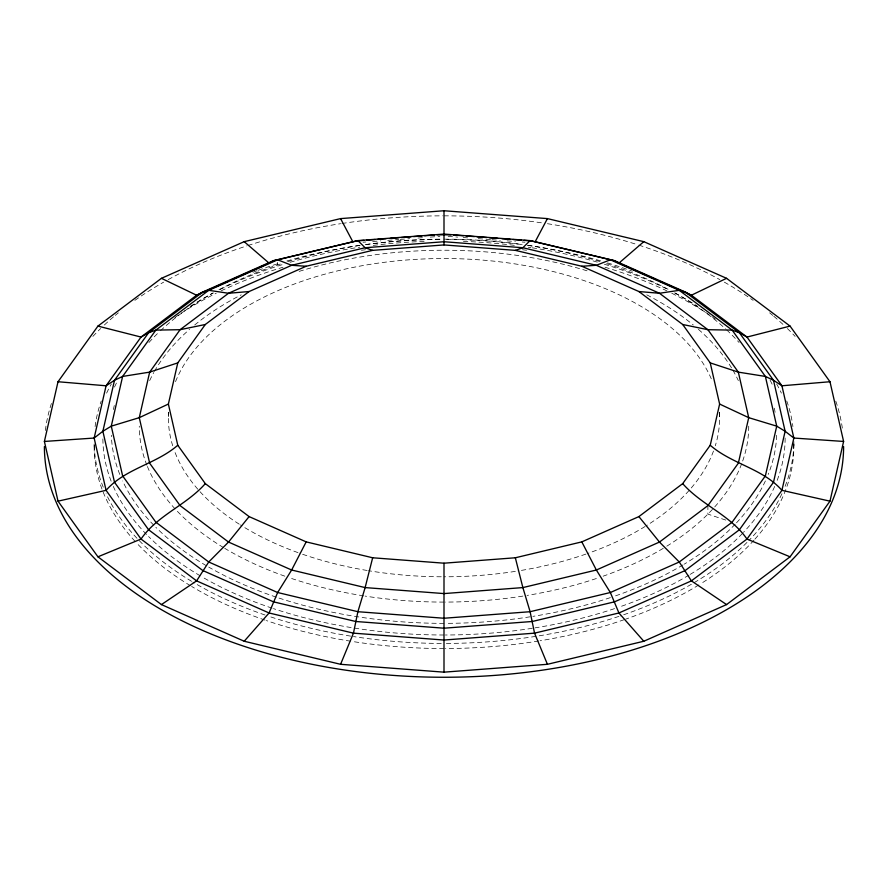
<?xml version="1.0" encoding="UTF-8"?>
<svg xmlns="http://www.w3.org/2000/svg" width="888" height="888" viewBox="0 0 888 888"><rect width="100%" height="100%" fill="white"/><g stroke="black" fill="none" stroke-linecap="round" stroke-linejoin="round"><path stroke-width="0.67" stroke-dasharray="4.44 3.33" d="M363.059 242.224L365.801 242.013M372.66 241.492L380.897 240.87M387.745 240.348L398.723 239.505M400.1 239.405L409.701 238.672M417.937 238.051L424.797 237.529M430.28 237.107L439.882 236.386M448.118 236.386L457.72 237.107M463.203 237.529L470.063 238.051M478.299 238.672L490.642 239.616M492.019 239.716L500.255 240.348M507.104 240.87L515.34 241.492M522.2 242.013L524.941 242.224M725.762 520.079L707.891 514.119L707.891 505.627M793.85 441.447L793.85 446.553M719.624 412.221L719.624 417.66M277.644 262.349L277.644 264.902M168.376 412.221L168.376 417.66M94.15 444L94.15 446.553M45.366 430.514A399.6 230.702 0 0 1 52.214 401.143M92.863 336.419A399.6 230.702 0 0 1 100.644 328.527M104.373 324.986A399.6 230.702 0 0 1 114.208 316.272M115.24 315.406A399.6 230.702 0 0 1 118.359 312.842M134.865 300.366A399.6 230.702 0 0 1 163.669 282.14M168.187 279.609A399.6 230.702 0 0 1 246.698 245.921M247.952 245.521A399.6 230.702 0 0 1 340.581 223.698M341.913 223.499A399.6 230.702 0 0 1 442.624 215.84M444 215.84A399.6 230.702 0 0 1 543.423 223.099M547.419 223.698A399.6 230.702 0 0 1 637.529 244.711M638.794 245.11A399.6 230.702 0 0 1 719.813 279.609M724.331 282.14A399.6 230.702 0 0 1 753.135 300.366M769.641 312.842A399.6 230.702 0 0 1 772.76 315.406M773.792 316.272A399.6 230.702 0 0 1 783.627 324.986M787.356 328.527A399.6 230.702 0 0 1 795.137 336.419M835.786 401.143A399.6 230.702 0 0 1 842.634 430.514M793.817 443.867A349.85 201.987 0 0 1 754.911 539.149M753.956 540.215A349.85 201.987 0 0 1 700.044 584.193M698.823 584.937A349.85 201.987 0 0 1 625.663 619.169M624.32 619.635A349.85 201.987 0 0 1 540.104 640.759M538.716 640.992A349.85 201.987 0 0 1 445.376 648.529M444 648.529A349.85 201.987 0 0 1 353.457 641.647M350.671 641.214A349.85 201.987 0 0 1 266.378 620.568M265.024 620.101A349.85 201.987 0 0 1 191.642 586.435M190.398 585.692A349.85 201.987 0 0 1 135.986 542.335M135.009 541.28A349.85 201.987 0 0 1 94.183 443.867M106.616 393.129A349.85 201.987 0 0 1 111.366 383.96M174.892 317.482A349.85 201.987 0 0 1 216.239 293.229M221.09 290.876A349.85 201.987 0 0 1 283.017 267.221M361.449 250.272A349.85 201.987 0 0 1 365.479 249.717M522.521 249.717A349.85 201.987 0 0 1 526.551 250.272M604.983 267.221A349.85 201.987 0 0 1 666.91 290.876M671.761 293.229A349.85 201.987 0 0 1 710.789 315.884M711.954 316.683A349.85 201.987 0 0 1 715.395 319.092M776.634 383.96A349.85 201.987 0 0 1 781.385 393.129M793.817 444.133A349.85 201.987 0 0 1 784.759 487.201M781.928 493.728A349.85 201.987 0 0 1 749.017 540.37M746.975 542.446A349.85 201.987 0 0 1 693.883 582.817M691.386 584.271A349.85 201.987 0 0 1 620.279 615.917M618.925 616.372A349.85 201.987 0 0 1 444 643.434M441.258 643.434A349.85 201.987 0 0 1 353.457 636.552M350.671 636.119A349.85 201.987 0 0 1 269.075 616.372M265.024 615.007A349.85 201.987 0 0 1 192.874 582.084M191.642 581.34A349.85 201.987 0 0 1 137.973 539.338M136.974 538.283A349.85 201.987 0 0 1 106.072 493.728M103.241 487.201A349.85 201.987 0 0 1 94.183 444.133M95.094 426.606A349.85 201.987 0 0 1 101.243 400.988M253.013 272.216A349.85 201.987 0 0 1 256.998 270.74M258.33 270.263A349.85 201.987 0 0 1 280.442 262.904M286.902 260.983A349.85 201.987 0 0 1 360.106 245.366M365.479 244.622A349.85 201.987 0 0 1 442.624 239.471M446.742 239.471A349.85 201.987 0 0 1 522.521 244.622M527.894 245.366A349.85 201.987 0 0 1 601.098 260.983M607.559 262.904A349.85 201.987 0 0 1 632.334 271.228M786.757 400.988A349.85 201.987 0 0 1 792.906 426.606M774.68 486.424A341.125 196.947 0 0 1 743.456 532.378M742.468 533.422A341.125 196.947 0 0 1 690.276 574.336M689.01 575.091A341.125 196.947 0 0 1 618.647 607.237M614.563 608.613A341.125 196.947 0 0 1 535.087 627.849M532.289 628.293A341.125 196.947 0 0 1 445.376 634.998M444 634.998A341.125 196.947 0 0 1 273.437 608.613M272.072 608.158A341.125 196.947 0 0 1 202.786 577.322M200.244 575.835A341.125 196.947 0 0 1 148.573 536.53M146.542 534.465A341.125 196.947 0 0 1 113.32 486.424M111.144 481.174A341.125 196.947 0 0 1 102.875 438.05M114.497 387.079A341.125 196.947 0 0 1 117.915 380.208M190.31 306.382A341.125 196.947 0 0 1 213.076 293.084M220.213 289.41A341.125 196.947 0 0 1 283.605 264.236M290.087 262.293A341.125 196.947 0 0 1 359.718 247.208M373.249 245.388A341.125 196.947 0 0 1 424.575 241.425M463.425 241.425A341.125 196.947 0 0 1 514.751 245.388M528.282 247.208A341.125 196.947 0 0 1 530.957 247.608M532.289 247.819A341.125 196.947 0 0 1 597.913 262.293M604.395 264.236A341.125 196.947 0 0 1 667.787 289.41M674.924 293.084A341.125 196.947 0 0 1 697.691 306.382M770.085 380.208A341.125 196.947 0 0 1 773.504 387.079M785.125 438.05A341.125 196.947 0 0 1 776.856 481.174M776.645 435.298A332.723 192.097 0 0 1 768.209 474.425M765.378 480.974A332.723 192.097 0 0 1 736.163 523.165M735.175 524.197A332.723 192.097 0 0 1 684.304 564.113M683.05 564.868A332.723 192.097 0 0 1 614.418 596.236M610.356 597.613A332.723 192.097 0 0 1 532.889 616.372M530.114 616.805A332.723 192.097 0 0 1 445.365 623.343M444 623.354A332.723 192.097 0 0 1 277.644 597.613M276.29 597.158A332.723 192.097 0 0 1 208.736 567.088M206.205 565.612A332.723 192.097 0 0 1 155.855 527.306M153.824 525.241A332.723 192.097 0 0 1 122.622 480.974M119.791 474.425A332.723 192.097 0 0 1 111.355 435.298M113.409 409.579A332.723 192.097 0 0 1 114.286 405.505M148.918 342.513A332.723 192.097 0 0 1 159.518 331.635M160.462 330.747A332.723 192.097 0 0 1 213.209 292.885M218.959 289.766A332.723 192.097 0 0 1 281.385 263.669M287.723 261.671A332.723 192.097 0 0 1 360.528 245.299M365.856 244.533A332.723 192.097 0 0 1 442.635 239.161M444 239.161A332.723 192.097 0 0 1 522.144 244.533M527.472 245.299A332.723 192.097 0 0 1 600.277 261.671M606.615 263.669A332.723 192.097 0 0 1 669.041 289.766M674.791 292.885A332.723 192.097 0 0 1 725.629 328.971M726.595 329.859A332.723 192.097 0 0 1 739.082 342.513M774.314 408.214A332.723 192.097 0 0 1 775.091 412.287M741.647 463.847A304.717 175.924 0 0 1 664.49 547.585M663.247 548.34A304.717 175.924 0 0 1 603.163 576.179M596.359 578.51A304.717 175.924 0 0 1 527.017 595.426M522.866 596.092A304.717 175.924 0 0 1 445.365 602.086M444 602.086A304.717 175.924 0 0 1 365.135 596.092M363.747 595.87A304.717 175.924 0 0 1 291.641 578.51M284.837 576.179A304.717 175.924 0 0 1 224.753 548.34M223.51 547.585A304.717 175.924 0 0 1 147.397 466.478M146.864 465.157A304.717 175.924 0 0 1 139.283 426.162M149.661 380.619A304.717 175.924 0 0 1 153.779 372.527M154.434 371.384A304.717 175.924 0 0 1 189.588 329.326M194.694 324.997A304.717 175.924 0 0 1 241.225 294.838M299.178 271.373A304.717 175.924 0 0 1 588.822 271.373M646.775 294.838A304.717 175.924 0 0 1 693.306 324.997M698.412 329.326A304.717 175.924 0 0 1 732.234 369.075M732.911 370.229A304.717 175.924 0 0 1 738.339 380.619M748.717 426.162A304.717 175.924 0 0 1 742.135 462.515M713.486 451.049A275.624 159.13 0 0 1 646.353 525.707M645.121 526.473A275.624 159.13 0 0 1 587.279 553.601M585.925 554.079A275.624 159.13 0 0 1 518.093 570.94M515.34 571.373A275.624 159.13 0 0 1 444 576.789M441.258 576.789A275.624 159.13 0 0 1 368.531 570.707M367.155 570.485A275.624 159.13 0 0 1 299.356 553.124M298.002 552.636A275.624 159.13 0 0 1 240.437 524.941M239.227 524.175A275.624 159.13 0 0 1 174.514 451.049M172.705 445.776A275.624 159.13 0 0 1 168.531 412.321M175.524 381.651A275.624 159.13 0 0 1 444 258.53A275.624 159.13 0 0 1 712.476 381.651M719.469 412.321A275.624 159.13 0 0 1 715.295 445.776"/><path stroke-width="1.33" d="M44.4 441.447L58.02 381.74L97.935 326.096L161.438 278.321L244.2 241.658L340.581 218.603L444 210.745L547.419 218.603L643.8 241.658L726.562 278.321L790.065 326.096L829.98 381.74L843.6 441.447L829.98 501.165L790.065 556.809L726.562 604.584L643.8 641.247L547.419 664.302L444 672.16L340.581 664.302L244.2 641.247L161.438 604.584L97.935 556.809L58.02 501.165L44.4 441.447L94.15 438.05L102.875 431.257L111.278 426.162L139.283 417.66L168.376 404.062L177.767 362.881L205.306 324.497L249.106 291.541L306.182 266.256L372.66 250.361L444 244.933L515.34 250.361L581.818 266.256L638.894 291.541L682.694 324.497L710.234 362.881L719.624 404.062L710.234 445.254L682.694 483.627L638.894 516.594L581.818 541.88L515.34 557.775L444 563.192L372.66 557.775L306.182 541.88L249.106 516.594L205.306 483.627L177.767 445.254L168.376 404.062M372.66 557.775L365.135 587.59L357.886 611.71L353.457 633.155L340.581 664.302M306.182 541.88L291.641 570.018L277.644 592.518L269.075 612.975L244.2 641.247M535.187 241.736L547.419 218.603M249.106 516.594L228.527 542.057L208.736 561.993L196.614 580.874L161.438 604.584M205.306 483.627C186.336 505.183 157.42 515.184 141.026 539.049L97.935 556.809M643.8 241.658L618.925 263.126L614.563 260.695L530.114 240.604L444 234.066L357.886 240.604L273.437 260.695L202.786 291.986L196.614 295.227L141.026 337.063L106.072 385.781L94.15 438.05L106.072 490.331L141.026 539.049L196.614 580.874L269.075 612.975L353.457 633.155L444 640.037L534.543 633.155L618.925 612.975L691.386 580.874L746.975 539.049L781.928 490.331L793.85 438.05L781.928 385.781L746.975 337.063L691.386 295.227L685.214 291.986L614.563 260.695L530.114 240.604L522.866 247.73L515.34 250.361M177.767 445.254C156.088 464.124 125.241 468.509 106.072 490.331L58.02 501.165M726.562 278.321L691.386 295.227L660.15 281.396M227.85 281.396L196.614 295.227L161.438 278.321M230.347 280.286L267.821 263.681M177.767 362.881L149.661 372.128L122.622 376.434L114.497 380.286L106.072 385.781L58.02 381.74M790.065 326.096L746.975 337.063L739.427 332.778L685.214 291.986L679.265 290.321L610.356 259.796L596.359 265.301L581.818 266.256M205.306 324.497L180.109 329.692L155.855 330.114L148.573 332.778L141.026 337.063L97.935 326.096M249.106 291.541L228.527 293.262L208.736 290.321L202.786 291.986L148.573 332.778L114.497 380.286L102.875 431.257L114.497 482.228L148.573 529.725L202.786 570.518L273.437 601.82L355.711 621.489L444 628.205L532.289 621.489L614.563 601.82L685.214 570.518L739.427 529.725L773.504 482.228L785.125 431.257L773.504 380.286L739.427 332.778L732.145 330.114L679.265 290.321L659.473 293.262L638.894 291.541M829.98 381.74L781.928 385.781L773.504 380.286L765.378 376.434L738.339 372.128L710.234 362.881M355.711 241.014L363.991 240.382M366.744 240.182L375.025 239.549M377.777 239.338L386.058 238.706M390.198 238.395L398.479 237.762M401.232 237.551L410.889 236.819M413.653 236.608L421.922 235.986M424.686 235.775L434.343 235.043M437.107 234.832L450.893 234.832M306.182 266.256L291.641 265.301L277.644 259.796L273.437 260.695L269.075 263.126L244.2 241.658M843.6 441.447L793.85 438.05L785.125 431.257L776.723 426.162L748.717 417.66L719.624 404.062M453.657 235.043L463.314 235.775M466.078 235.986L474.347 236.608M477.111 236.819L486.768 237.551M489.521 237.762L497.802 238.395M501.942 238.706L510.223 239.338M512.975 239.549L521.256 240.182M524.009 240.382L532.289 241.014M682.694 324.497L707.891 329.692L732.145 330.114L765.378 376.434L776.723 426.162L765.378 475.879L732.145 522.2L679.265 561.993L610.356 592.518L530.114 611.71L444 618.248L357.886 611.71L277.644 592.518L208.736 561.993L155.855 522.2L122.622 475.879L111.278 426.162L122.622 376.434L155.855 330.114L208.736 290.321L277.644 259.796L357.886 240.604L365.135 247.73L372.66 250.361M829.98 501.165L781.928 490.331C762.759 468.509 731.912 464.124 710.234 445.254M790.065 556.809L746.975 539.049C730.58 515.184 701.664 505.183 682.694 483.627M620.179 263.681L657.653 280.286M726.562 604.584L691.386 580.874L679.265 561.993L659.473 542.057L638.894 516.594M643.8 641.247L618.925 612.975L610.356 592.518L596.359 570.018L581.818 541.88M340.581 218.603L352.814 241.736M547.419 664.302L534.543 633.155L530.114 611.71L522.866 587.59L515.34 557.775M444 210.745L444 244.933M444 563.192L444 672.16M843.6 446.553A399.6 230.702 0 0 1 444 677.255A399.6 230.702 0 0 1 44.4 446.553M149.661 372.128L139.283 417.66L149.661 463.192L180.109 505.627L228.527 542.057L291.641 570.018L365.135 587.59L444 593.584L522.866 587.59L596.359 570.018L659.473 542.057L707.891 505.627L738.339 463.192L748.717 417.66L738.339 372.128L707.891 329.692L659.473 293.262L596.359 265.301L522.866 247.73L444 241.736L365.135 247.73L291.641 265.301L228.527 293.262L180.109 329.692L149.661 372.128"/></g></svg>
